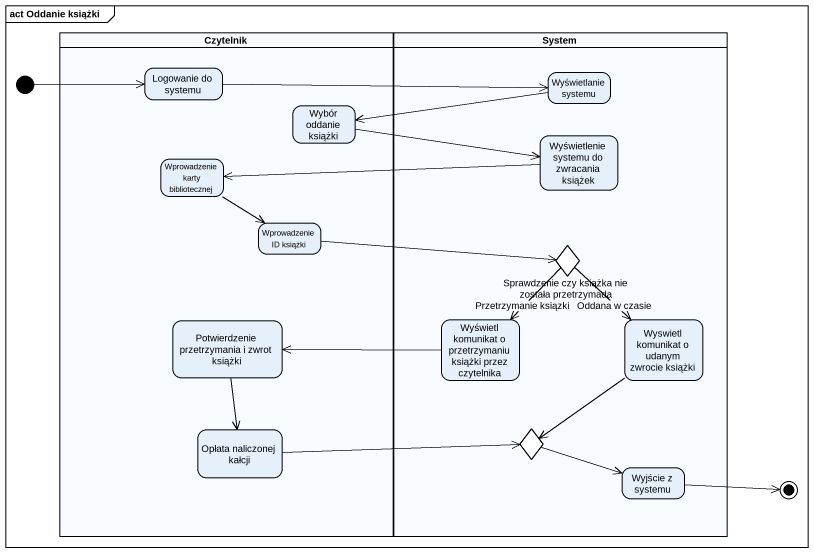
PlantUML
@startuml
mainframe act Oddanie książki
hide empty description
state Czytelnik <<partition>> {
  state "Logowanie do systemu" as Logowanie_do_systemu
  state "Wybór oddanie książki" as Wybór_oddanie_książki
  state "Wprowadzenie karty bibliotecznej" as Wprowadzenie_karty
  state "Wprowadzenie ID książki" as Wprowadzenie_ID_książki
  state "Potwierdzenie przetrzymania i zwrot książki" as Potwierdzenie_przetrzymania
  state "Opłata naliczonej kałcji" as Opłata_naliczonej_kałcji
}
state System <<partition>> {
  state "Wyświetlanie systemu" as Wyświetlanie_systemu
  state "Wyświetlenie systemu do zwracania książek" as Wyświetlenie_systemu_do
  state "Sprawdzenie czy książka nie została przetrzymada" as Sprawdzenie_czy_książka_nie <<choice>>
  state "Wyświetl komunikat o przetrzymaniu książki przez czytelnika" as Wyświetl_komunikat_o
  state "Wyswietl komunikat o udanym zwrocie książki" as Wyswietl_komunikat_o_udanym
  state choice1 <<choice>>
  state "Wyjście z systemu" as Wyjście_z_systemu
}
state initial1 <<start>>
state final1 <<end>>
initial1 -right-> Logowanie_do_systemu
Logowanie_do_systemu -right-> Wyświetlanie_systemu
Wyświetlanie_systemu -left-> Wybór_oddanie_książki
Wybór_oddanie_książki -right-> Wyświetlenie_systemu_do
Wprowadzenie_karty --> Wprowadzenie_ID_książki
Wyświetlenie_systemu_do -left-> Wprowadzenie_karty
Wprowadzenie_ID_książki -right-> Sprawdzenie_czy_książka_nie
Sprawdzenie_czy_książka_nie --> Wyświetl_komunikat_o : Przetrzymanie ksiązki
Sprawdzenie_czy_książka_nie --> Wyswietl_komunikat_o_udanym : Oddana w czasie
Potwierdzenie_przetrzymania --> Opłata_naliczonej_kałcji
Wyświetl_komunikat_o -left-> Potwierdzenie_przetrzymania
Wyswietl_komunikat_o_udanym --> choice1
Opłata_naliczonej_kałcji -right-> choice1
choice1 -right-> Wyjście_z_systemu
Wyjście_z_systemu -right-> final1
@enduml
